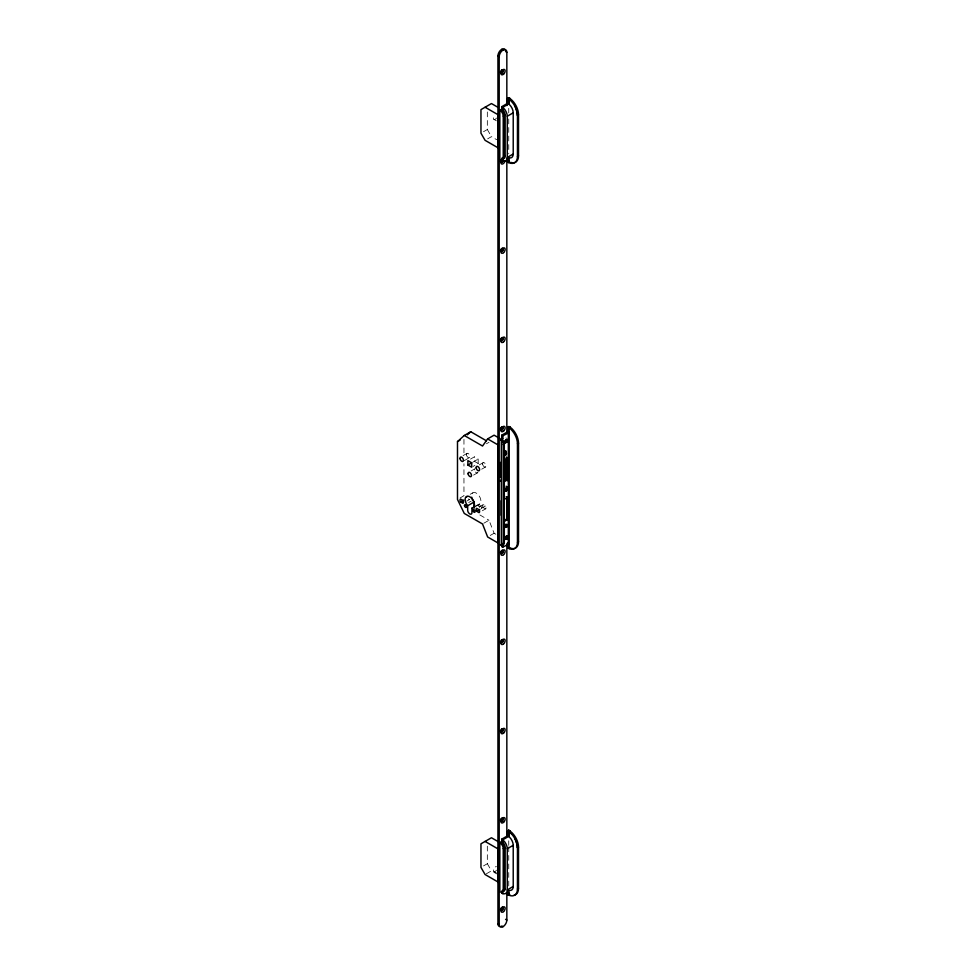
<?xml version="1.0" encoding="UTF-8"?>
<svg xmlns="http://www.w3.org/2000/svg" width="976" height="976" viewBox="0 0 976 976"><rect width="100%" height="100%" fill="white"/><g stroke="black" fill="none" stroke-linecap="round" stroke-linejoin="round"><path stroke-width="0.73" stroke-dasharray="4.88 3.66" d="M483.51 131.723L487.329 129.515L487.329 110.361M487.634 138.86L491.453 136.652L496.711 139.69M463.088 455.633L466.967 453.389M486.414 443.775L489.013 442.287M464.259 460.648L469.432 457.646M470.481 459.11L474.36 456.866L478.179 459.074L478.179 463.49L473.006 466.479M473.006 462.063L478.179 459.074M479.216 464.942L483.108 462.697M471.188 470.932L475.068 468.687M481.68 469.212L485.572 466.967M473.592 475.092L477.471 472.848M460.074 497.967L463.954 495.723L463.954 463.746M470.2 494.307L472.787 492.807M466.796 501.091L469.395 499.59A2.464 1.427 60 0 0 469.724 499.297M468.687 502.542L471.274 501.042M475.458 506.141L478.399 504.446A6.6 3.819 60 0 0 478.862 495.43A6.6 3.819 60 0 0 471.615 495.32M475.727 506.361L479.606 504.116M479.863 506.495L483.157 504.592L485.523 505.971A2.464 1.427 60 0 1 485.523 508.911L481.644 511.156M481.168 508.484L485.523 505.971M483.828 523.221L489.013 520.232L494.1 533.225L496.467 534.592M490.22 535.47L494.1 533.225M483.51 865.919L487.329 863.711L487.329 846.033M486.353 873.788L491.453 870.848L496.711 873.886M493.917 119.377L496.394 120.817M478.179 463.49L474.36 461.282L474.36 456.866M468.346 498.992L469.395 499.59M485.523 508.911L483.157 507.544A2.464 1.427 60 0 1 483.157 504.592M479.875 514.962L489.013 520.232M493.917 871.47L496.394 872.898M487.329 129.515L491.453 136.652M487.329 863.711L491.453 870.848M508.752 108.36L508.752 112.911M508.752 118.987L508.752 153.879M508.752 840.836L508.752 845.387M508.752 846.912L508.752 886.367M478.399 504.446L478.399 506.422M463.954 439.395L463.954 456.134M479.692 507.544A1.501 0.866 60 0 1 479.997 505.873A1.501 0.866 60 0 1 481.51 507.398A1.501 0.866 60 0 1 480.704 508.557M477.935 472.091A2.403 1.391 60 0 1 475.495 472.055M474.58 469.968A2.403 1.391 60 0 1 474.58 469.615M496.479 870.153A2.696 1.562 -60 0 1 493.868 871.446A2.696 1.562 -60 0 1 493.868 868.433A2.696 1.562 -60 0 1 496.479 866.725M496.479 118.059A2.696 1.562 -60 0 1 493.722 119.231A2.696 1.562 -60 0 1 494.222 115.802M505.885 437.968A2.855 1.647 -60 0 1 506.251 437.98M466.479 454.84A2.464 1.427 60 0 0 469.297 457.707A2.464 1.427 60 0 0 468.822 453.999A2.464 1.427 60 0 0 466.479 454.84M482.62 464.161A2.464 1.427 60 0 0 485.438 467.028A2.464 1.427 60 0 0 484.962 463.319A2.464 1.427 60 0 0 482.62 464.161"/><path stroke-width="1.46" d="M517.451 156.55L517.451 115.266A13.81 7.979 60 0 0 507.691 98.344L508.752 97.734A13.81 7.979 60 0 1 518.512 114.656L518.512 155.831A13.81 7.979 60 0 1 510.765 162.394M517.451 889.026L517.451 847.741A13.81 7.979 60 0 0 507.691 830.832L508.752 830.222A13.81 7.979 60 0 1 518.512 847.131L518.512 888.319A13.81 7.979 60 0 1 514.035 895.212M500.895 480.729C499.285 481.131 502.03 479.558 500.017 480.753M503.738 459.757L507.935 457.964L507.971 479.106L503.738 482.315M503.738 522.026L507.971 518.829L507.935 497.675L503.738 499.468M505.141 464.588L504.714 479.545L505.141 464.588L506.166 460.574L504.885 459.83M505.141 479.301L506.166 475.275L506.166 460.574M487.634 438.907L482.534 446.02L464.271 435.479L457.488 441.603L457.488 499.456L464.271 513.437L482.534 523.978L487.634 536.971L498.248 543.095L498.248 445.044L487.634 438.907L494.1 435.174L498.821 437.895M467.358 434.808L470.749 431.746L486.402 440.774M507.142 520.062C505.141 520.367 507.203 516.877 507.984 518.598M503.811 481.046L506.922 478.264L507.984 478.887M506.08 479.741L507.142 480.351M507.691 98.344L507.691 103.249L501.749 106.689L501.749 109.129A4.807 2.769 60 0 1 505.141 115.022L505.141 156.197A4.807 2.782 60.2 0 1 502.323 158.441M501.749 158.161L501.749 160.613A7.808 4.502 60 0 0 507.276 157.429L507.276 116.242A7.808 4.502 60 0 0 501.749 106.689L502.811 107.299L508.63 103.932C509.997 98.966 506.349 95.099 507.569 103.322L508.63 103.932M503.238 157.27A4.807 2.769 60 0 1 499.834 159.259L499.834 110.239L501.749 109.129M502.091 110.361L502.811 109.946M505.141 156.197L503.238 157.307L503.238 116.12L505.141 115.022M507.276 116.242L513.217 112.813A7.808 4.502 60 0 0 507.691 103.249M517.451 115.266L518.512 114.656M502.811 158.576L502.091 158.99A4.807 2.769 60 0 0 504.226 157.417M507.276 157.429L513.217 154.001L513.217 112.813M507.691 158.405L507.691 162.089L508.752 161.467L508.752 158.441M518.512 155.831L517.451 156.453A13.81 7.979 60 0 1 507.691 162.089M464.271 435.479L470.749 431.746M457.488 441.603L460.074 440.115M502.811 438.431L502.811 435.784A7.808 4.502 60 0 0 501.749 435.174L507.264 431.99A2.098 1.208 0 0 1 507.752 431.77L509.179 432.6L502.811 435.784L501.749 435.174L501.749 437.626A4.807 2.769 60 0 1 502.811 438.431L502.384 438.675M467.882 465.015L471.701 467.223L471.701 462.807L467.882 460.611L467.882 465.015L471.774 462.77M503.238 444.605A4.807 2.769 60 0 0 501.322 439.981L501.322 545.584A4.807 2.769 60 0 0 503.238 543.156L503.238 444.605L504.299 443.995A4.807 2.769 60 0 0 502.384 439.371M507.264 543.278A2.098 1.208 0 0 1 507.752 543.071L507.752 547.975A13.81 7.979 60 0 0 517.451 542.302L517.451 443.751L518.512 443.141A13.81 7.979 60 0 0 510.241 427.22M460.538 501.957L462.917 503.335A2.464 1.427 60 0 0 462.917 500.395L460.538 499.017A2.464 1.427 60 0 0 460.538 501.957L463.722 500.127M467.675 505.739A6.6 3.819 60 0 1 466.162 496.662A6.6 3.819 60 0 1 473.421 500.859A6.6 3.819 60 0 1 471.92 508.191L471.92 512.693A3.001 1.732 60 0 1 469.798 513.925A3.001 1.732 60 0 1 467.675 510.253L467.675 505.739L474.153 501.993A6.6 3.819 60 0 1 471.75 497.187M471.92 508.191L475.105 506.349M476.678 511.278L479.045 512.644A2.464 1.427 60 0 0 479.045 509.704L476.678 508.337A2.464 1.427 60 0 0 476.678 511.278L479.863 509.435M503.811 520.757L506.08 519.452M503.238 543.156L504.299 542.546L504.299 443.995M502.384 544.681L502.811 547.085A7.808 4.502 60 0 1 501.749 546.462L502.811 547.085L509.179 543.888L507.752 543.071M517.451 542.302L518.512 541.68L518.512 443.141M507.691 830.832L507.691 835.737L501.749 839.165L501.749 841.617A4.807 2.769 60 0 1 505.141 847.497L505.141 888.685A4.807 2.782 60.2 0 1 502.067 890.82M501.749 891.564L501.749 893.101A7.808 4.502 60 0 0 507.276 889.917L507.276 848.73A7.808 4.502 60 0 0 501.749 839.165L502.811 839.775L508.63 836.42C510.021 831.515 506.324 827.526 507.569 835.81L508.63 836.42M503.238 889.758A4.807 2.769 60 0 1 499.834 891.747L499.834 842.715L501.749 841.617M502.091 842.837L502.811 842.422M505.141 847.497L503.238 848.608L503.238 889.783L505.141 888.685M507.276 848.73L513.217 845.301A7.808 4.502 60 0 0 507.691 835.737M517.451 847.741L518.512 847.131M502.128 891.454L502.811 891.064M507.276 889.917L513.217 886.476L513.217 845.301M507.691 892.113L507.691 894.565L508.752 893.955M518.512 888.319L517.451 888.929A13.81 7.979 60 0 1 507.691 894.565M501.749 49.325L503.018 50.057A5.405 3.123 -60 0 1 506.837 52.265L506.837 105.542M505.568 51.521L506.837 52.265M505.397 50.325A5.405 3.123 -60 0 0 501.176 49.703A5.405 3.123 -60 0 0 497.931 55.937L499.2 56.669L499.2 924.479A5.405 3.123 -60 0 0 503.018 926.675A5.405 3.123 -60 0 0 506.837 920.063L506.837 892.662M498.028 107.36L491.453 103.554L480.961 109.617L480.961 133.2L485.084 140.324L498.248 147.925L498.248 114.839L485.084 107.238M497.931 115.022L499.2 115.754M497.931 148.108L499.2 148.852M501.749 160.613L502.811 161.223L502.811 158.771M506.08 457.183L507.984 458.293M504.885 474.543L506.166 475.275M506.08 496.894L507.984 498.004M504.043 498.565L504.043 513.278M501.274 500.651L501.274 515.352M498.028 841.556L491.453 837.75L480.961 843.813L480.961 867.396L485.084 874.52L498.248 882.121L498.248 849.035L485.084 841.434M497.931 849.218L499.2 849.95M497.931 882.304L499.2 883.048M501.749 893.101L502.811 893.711L502.811 891.259M505.568 919.331L506.837 920.063M497.931 55.937L497.931 923.735L499.2 924.479M501.749 925.943L503.018 926.675M506.812 457.256L506.837 480.07M515.096 106.543L515.706 107.811M515.096 839.031L515.706 840.299M504.275 847.595L504.238 847.217A4.807 2.769 60 0 0 502.091 843.044M504.275 115.119L504.238 114.729A4.807 2.769 60 0 0 502.091 110.556M509.179 427.83L509.179 548.658M508.752 97.734L508.752 103.81M508.752 830.222L508.752 836.286M508.63 159.076C510.009 165.408 506.166 162.114 507.569 158.478M508.63 890.344C510.619 894.504 506.959 897.31 507.569 892.186M508.325 432.6L508.325 543.888M507.752 431.77L507.752 426.878A13.81 7.979 60 0 1 517.451 443.751M507.264 457.903L507.264 480.778M507.264 486.865L507.264 489.915M507.264 497.54L507.264 520.415M507.264 535.653L507.264 538.703M506.837 158.832L506.837 432.88M506.837 438.968L506.837 442.006M506.837 487.683L506.837 490.733M506.837 496.821L506.837 519.659M506.837 524.222L506.837 527.272M506.837 536.397L506.837 539.447M506.837 544.01L506.837 836.322M505.568 459.55L505.568 476.288M504.299 115.51L504.299 156.697M504.299 889.173L504.299 847.985L503.238 848.608A4.807 2.769 60 0 0 499.834 842.715M502.811 107.299L502.811 109.751M502.811 839.775L502.811 842.227M500.468 462.38L500.468 477.093M474.153 501.993L474.153 506.507A3.001 1.732 60 0 0 474.495 508.045M466.601 497.321A2.464 1.427 60 0 1 466.504 496.857M499.2 56.669A5.405 3.123 -60 0 1 503.018 50.057M500.09 926.468A5.405 3.123 -60 0 1 497.931 923.735M505.104 160.589A3.001 1.732 -60 0 1 501.676 164.017A3.001 1.732 -60 0 1 502.237 159.527M501.188 70.528A1.647 0.952 -60 0 1 502.872 70.382A1.647 0.952 -60 0 1 501.774 72.712A1.647 0.952 -60 0 1 500.603 71.76M502.811 160.564A1.647 0.952 -60 0 1 501.225 162.126A1.647 0.952 -60 0 1 500.725 160.564M503.189 160.528A1.647 0.952 -60 0 1 501.896 162.223A1.647 0.952 -60 0 1 500.895 161.467A1.647 0.952 -60 0 1 501.896 159.564M501.188 248.99A1.647 0.952 -60 0 1 502.872 248.819A1.647 0.952 -60 0 1 501.835 251.137A1.647 0.952 -60 0 1 500.59 250.32M501.188 338.221A1.647 0.952 -60 0 1 502.896 338.16A1.647 0.952 -60 0 1 501.603 340.49A1.647 0.952 -60 0 1 500.688 339.136M502.152 426.805A1.647 0.952 -60 0 1 502.786 428.33A1.647 0.952 -60 0 1 501.091 429.806A1.647 0.952 -60 0 1 500.859 427.939M501.188 427.451A1.647 0.952 -60 0 1 501.664 427.012M501.188 907.924A1.647 0.952 -60 0 1 502.872 907.79A1.647 0.952 -60 0 1 501.774 910.12A1.647 0.952 -60 0 1 500.603 909.156M502.152 818.059A1.647 0.952 -60 0 1 502.811 819.498A1.647 0.952 -60 0 1 501.188 821.06A1.647 0.952 -60 0 1 500.761 819.389M501.188 818.693A1.647 0.952 -60 0 1 501.493 818.376M501.188 729.462A1.647 0.952 -60 0 1 502.884 729.353A1.647 0.952 -60 0 1 501.713 731.683A1.647 0.952 -60 0 1 500.627 730.585M502.152 639.597A1.647 0.952 -60 0 1 502.884 640.756A1.647 0.952 -60 0 1 501.603 642.513A1.647 0.952 -60 0 1 500.578 641.769M501.188 640.232A1.647 0.952 -60 0 1 501.749 639.744M501.188 551.001A1.647 0.952 -60 0 1 502.896 550.94A1.647 0.952 -60 0 1 501.603 553.282A1.647 0.952 -60 0 1 500.688 551.916M507.154 536.202A2.855 1.647 -60 0 1 505.141 539.484M506.276 524.661A2.855 1.647 -60 0 1 504.116 527.809M507.154 487.488A2.855 1.647 -60 0 1 506.178 490.257A2.855 1.647 -60 0 1 504.043 491.44M506.068 486.255A2.855 1.647 -60 0 1 506.41 486.316M505.031 450.717A2.855 1.647 -60 0 1 506.251 452.718A2.855 1.647 -60 0 1 504.116 455.731M507.154 439.615A2.855 1.647 -60 0 1 505.141 442.897M504.104 526.137A1.586 0.915 -60 0 1 505.836 524.466A1.586 0.915 -60 0 1 505.836 526.576A1.586 0.915 -60 0 1 504.104 526.894M504.104 454.072A1.586 0.915 -60 0 1 505.836 452.388A1.586 0.915 -60 0 1 505.836 454.499A1.586 0.915 -60 0 1 504.104 454.828M502.811 544.437A4.807 2.769 60 0 1 502.14 544.218M504.299 542.546A4.807 2.769 60 0 1 502.384 544.962M501.042 440.127A2.062 1.208 1.2 0 1 500.676 439.786M500.712 438.761A2.062 1.208 1.2 0 1 501.127 438.431M500.798 545.059A2.062 1.171 -1.2 0 1 500.542 544.693M507.996 426.683A2.098 1.549 -0.4 0 1 510.363 427.134M518.512 541.68A13.81 7.979 60 0 1 510.241 548.048M508.154 548.036A2.098 0.805 0.3 0 1 509.997 548.17M501.359 843.471A1.659 0.793 34.1 0 1 500.664 842.361M504.226 889.905A4.807 2.769 60 0 1 502.091 891.576M515.56 840.324A13.81 7.832 60.6 0 1 517.304 847.607M508.179 894.516A1.684 0.72 0.2 0 1 509.789 894.638M511.131 833.37A13.81 8.211 60.6 0 1 511.485 833.736M507.862 830.661A1.684 1.196 -0.1 0 1 510.058 830.918M499.834 110.239A4.807 2.769 60 0 1 503.238 116.12M501.359 110.983A1.659 0.793 34.1 0 1 500.664 109.873M516.133 109.349A13.81 7.82 60.9 0 1 517.28 115.156M508.179 162.04A1.684 0.72 0.2 0 1 509.521 162.077M507.862 98.186A1.684 1.196 -0.1 0 1 510.058 98.442M513.217 886.476A7.808 4.502 60 0 1 509.728 890.393M513.217 154.001A7.808 4.502 60 0 1 509.216 157.819M472.994 510.57A1.501 0.866 60 0 0 474.714 512.315A1.501 0.866 60 0 0 474.421 510.058A1.501 0.866 60 0 0 472.994 510.57M464.503 505.666A1.501 0.866 60 0 0 466.223 507.422A1.501 0.866 60 0 0 465.93 505.153A1.501 0.866 60 0 0 464.503 505.666M460.013 458.586A2.464 1.427 60 0 0 462.831 461.453A2.464 1.427 60 0 0 462.356 457.744A2.464 1.427 60 0 0 460.013 458.586M476.142 467.894A2.464 1.427 60 0 0 478.96 470.761A2.464 1.427 60 0 0 478.484 467.053A2.464 1.427 60 0 0 476.142 467.894M468.114 473.848A2.403 1.391 60 0 0 470.871 476.642A2.403 1.391 60 0 0 470.408 473.018A2.403 1.391 60 0 0 468.114 473.848M503.567 74.164A3.001 1.732 -60 0 0 504.519 69.516A3.001 1.732 -60 0 0 500.969 72.663A3.001 1.732 -60 0 0 503.567 74.164M503.567 252.638A3.001 1.732 -60 0 0 504.519 247.977A3.001 1.732 -60 0 0 500.969 251.125A3.001 1.732 -60 0 0 503.567 252.638M503.567 341.868A3.001 1.732 -60 0 0 504.519 337.208A3.001 1.732 -60 0 0 500.969 340.368A3.001 1.732 -60 0 0 503.567 341.868M503.567 431.099A3.001 1.732 -60 0 0 504.519 426.439A3.001 1.732 -60 0 0 500.969 429.599A3.001 1.732 -60 0 0 503.567 431.099M503.567 554.649A3.001 1.732 -60 0 0 504.519 550A3.001 1.732 -60 0 0 500.969 553.148A3.001 1.732 -60 0 0 503.567 554.649M503.567 822.341A3.001 1.732 -60 0 0 504.519 817.693A3.001 1.732 -60 0 0 500.969 820.84A3.001 1.732 -60 0 0 503.567 822.341M503.567 733.11A3.001 1.732 -60 0 0 504.519 728.462A3.001 1.732 -60 0 0 500.969 731.61A3.001 1.732 -60 0 0 503.567 733.11M503.567 643.879A3.001 1.732 -60 0 0 504.519 639.231A3.001 1.732 -60 0 0 500.969 642.379A3.001 1.732 -60 0 0 503.567 643.879M503.567 911.572A3.001 1.732 -60 0 0 504.519 906.924A3.001 1.732 -60 0 0 500.969 910.071A3.001 1.732 -60 0 0 503.567 911.572M502.372 72.7A1.647 0.952 -60 0 0 502.896 70.138A1.647 0.952 -60 0 0 500.932 71.87A1.647 0.952 -60 0 0 502.372 72.7M502.372 251.161A1.647 0.952 -60 0 0 502.896 248.599A1.647 0.952 -60 0 0 500.932 250.332A1.647 0.952 -60 0 0 502.372 251.161M502.372 340.392A1.647 0.952 -60 0 0 502.896 337.83A1.647 0.952 -60 0 0 500.932 339.563A1.647 0.952 -60 0 0 502.372 340.392M502.372 429.623A1.647 0.952 -60 0 0 502.896 427.061A1.647 0.952 -60 0 0 500.932 428.793A1.647 0.952 -60 0 0 502.372 429.623M502.372 910.096A1.647 0.952 -60 0 0 502.896 907.534A1.647 0.952 -60 0 0 500.932 909.266A1.647 0.952 -60 0 0 502.372 910.096M502.372 820.865A1.647 0.952 -60 0 0 502.896 818.303A1.647 0.952 -60 0 0 500.932 820.035A1.647 0.952 -60 0 0 502.372 820.865M502.372 731.634A1.647 0.952 -60 0 0 502.896 729.072A1.647 0.952 -60 0 0 500.932 730.804A1.647 0.952 -60 0 0 502.372 731.634M502.372 642.403A1.647 0.952 -60 0 0 502.896 639.841A1.647 0.952 -60 0 0 500.932 641.574A1.647 0.952 -60 0 0 502.372 642.403M502.372 553.172A1.647 0.952 -60 0 0 502.896 550.61A1.647 0.952 -60 0 0 500.932 552.343A1.647 0.952 -60 0 0 502.372 553.172M506.495 538.85A1.586 0.915 -60 0 0 506.995 536.385A1.586 0.915 -60 0 0 505.117 538.057A1.586 0.915 -60 0 0 506.495 538.85M506.324 538.752A1.586 0.915 -60 0 0 506.825 536.288A1.586 0.915 -60 0 0 504.946 537.959A1.586 0.915 -60 0 0 506.324 538.752M505.641 527.089A1.586 0.915 -60 0 0 506.154 524.624A1.586 0.915 -60 0 0 504.263 526.284A1.586 0.915 -60 0 0 505.641 527.089M506.495 490.562A1.586 0.915 -60 0 0 506.995 488.098A1.586 0.915 -60 0 0 505.117 489.757A1.586 0.915 -60 0 0 506.495 490.562M506.324 490.464A1.586 0.915 -60 0 0 506.825 488A1.586 0.915 -60 0 0 504.946 489.659A1.586 0.915 -60 0 0 506.324 490.464M505.641 455.011A1.586 0.915 -60 0 0 506.154 452.547A1.586 0.915 -60 0 0 504.263 454.218A1.586 0.915 -60 0 0 505.641 455.011M506.495 442.262A1.586 0.915 -60 0 0 506.995 439.798A1.586 0.915 -60 0 0 505.117 441.469A1.586 0.915 -60 0 0 506.495 442.262M506.324 442.165A1.586 0.915 -60 0 0 506.825 439.7A1.586 0.915 -60 0 0 504.946 441.372A1.586 0.915 -60 0 0 506.324 442.165"/></g></svg>
